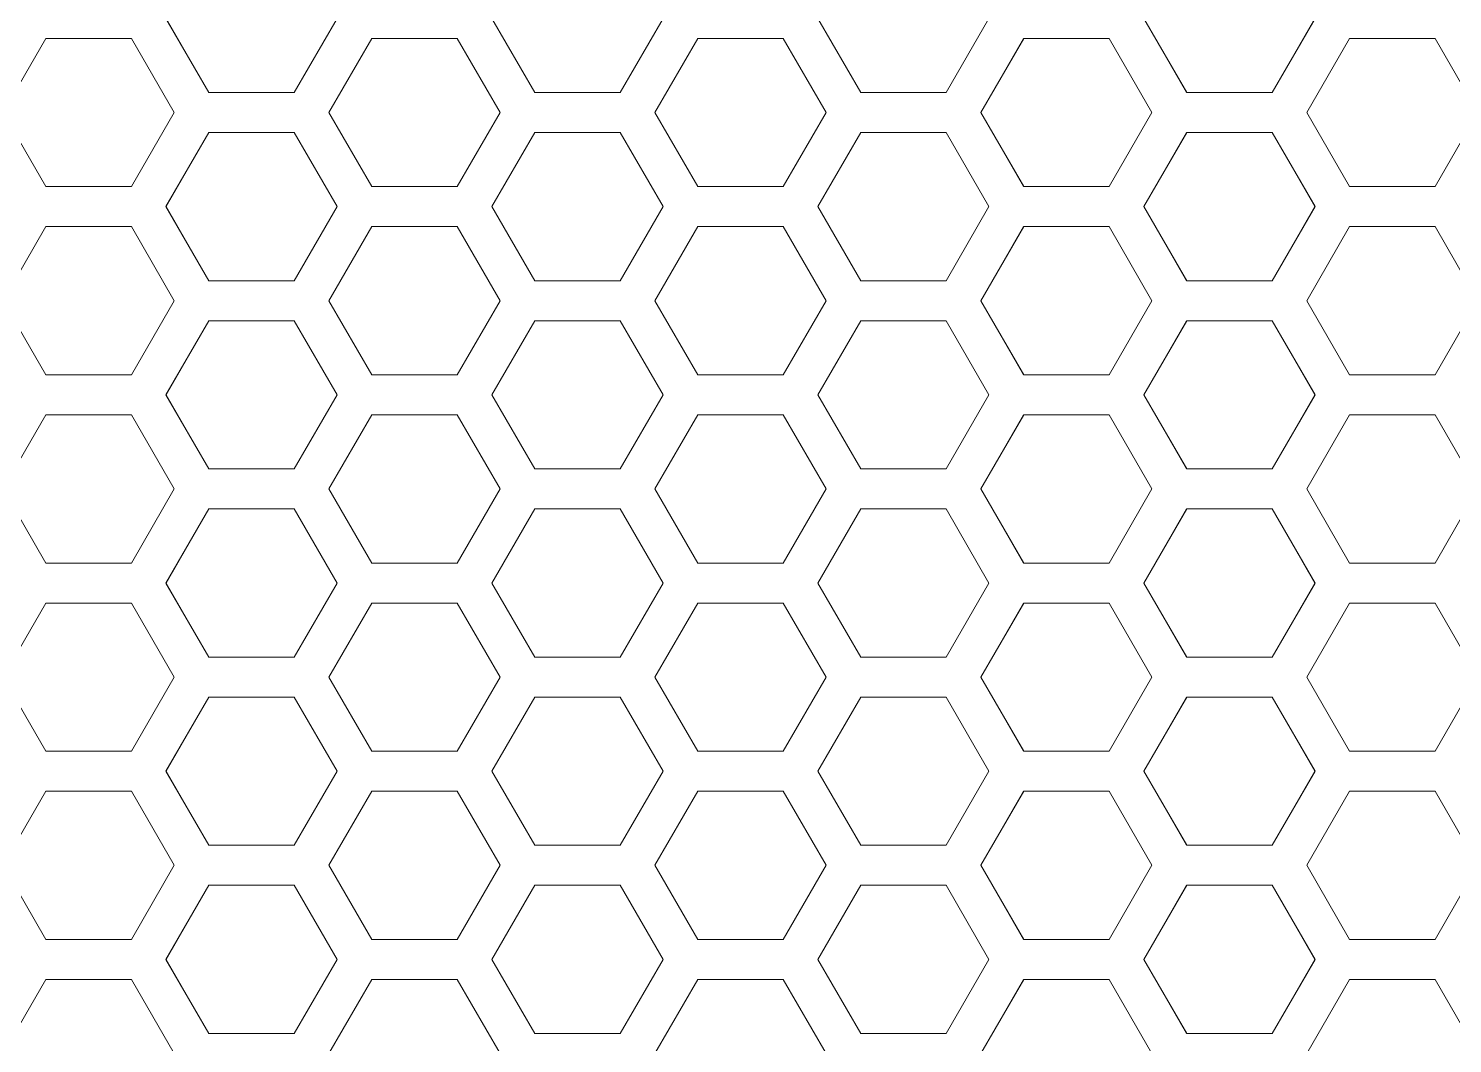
# Model space of a CAD drawing. Header units: millimetres. Extents: x 0 to 140, y -17 to 195.
# Drawn here: x 121.81 to 126.341, y 112.776 to 116.006 of the extents above; entities that cross this region are included whole.
import ezdxf

# ---------------------------------------------------------------- set-up
doc = ezdxf.new("R2010")
doc.units = ezdxf.units.MM
doc.layers.add('4203-42785_1_0', color=7, linetype='Continuous')

# ---------------------------------------------------------------- blocks, each defined once
blk = doc.blocks.new('a')
at = {"layer": '4203-42785_1_0', "color": 0, "linetype": 'ByBlock', "lineweight": 9}
for p, q in [((1506.8194, 435.0354), (1506.9262, 434.8506)), ((1507.1396, 434.8506), (1507.2464, 435.0354)), ((1507.6327, 435.0354), (1507.7395, 434.8506)), ((1507.9529, 434.8506), (1508.0596, 435.0354)), ((1508.446, 435.0354), (1508.5527, 434.8506)), ((1508.7661, 434.8506), (1508.8728, 435.0354)), ((1509.2593, 435.0354), (1509.366, 434.8506)), ((1509.5794, 434.8506), (1509.6862, 435.0354)), ((1511.6991, 435.0354), (1511.8058, 434.8506)), ((1512.0192, 434.8506), (1512.1259, 435.0354)), ((1512.5124, 435.0354), (1512.6191, 434.8506)), ((1512.8325, 434.8506), (1512.9393, 435.0354)), ((1513.3256, 435.0354), (1513.4323, 434.8506)), ((1513.6457, 434.8506), (1513.7524, 435.0354)), ((1514.1389, 435.0354), (1514.2456, 434.8506)), ((1514.459, 434.8506), (1514.5657, 435.0354)), ((1507.3328, 434.9855), (1507.2261, 434.8007)), ((1507.5463, 434.9855), (1507.3328, 434.9855)), ((1507.653, 434.8007), (1507.5463, 434.9855)), ((1508.1461, 434.9855), (1508.0394, 434.8007)), ((1508.3595, 434.9855), (1508.1461, 434.9855)), ((1508.4662, 434.8007), (1508.3595, 434.9855)), ((1508.9594, 434.9855), (1508.8527, 434.8007)), ((1509.1728, 434.9855), (1508.9594, 434.9855)), ((1509.2795, 434.8007), (1509.1728, 434.9855)), ((1509.7726, 434.9855), (1509.6659, 434.8007)), ((1509.9861, 434.9855), (1509.7726, 434.9855)), ((1510.0928, 434.8007), (1509.9861, 434.9855)), ((1511.3992, 434.9855), (1511.2925, 434.8007)), ((1511.6126, 434.9855), (1511.3992, 434.9855)), ((1511.7193, 434.8007), (1511.6126, 434.9855)), ((1512.2124, 434.9855), (1512.1057, 434.8007)), ((1512.4259, 434.9855), (1512.2124, 434.9855)), ((1512.5326, 434.8007), (1512.4259, 434.9855)), ((1513.0257, 434.9855), (1512.919, 434.8007)), ((1513.2391, 434.9855), (1513.0257, 434.9855)), ((1513.3458, 434.8007), (1513.2391, 434.9855)), ((1513.8389, 434.9855), (1513.7322, 434.8007)), ((1514.0523, 434.9855), (1513.8389, 434.9855)), ((1514.1591, 434.8007), (1514.0523, 434.9855)), ((1514.6522, 434.9855), (1514.5455, 434.8007)), ((1514.8656, 434.9855), (1514.6522, 434.9855)), ((1514.9724, 434.8007), (1514.8656, 434.9855)), ((1506.9262, 434.8506), (1507.1396, 434.8506)), ((1507.7395, 434.8506), (1507.9529, 434.8506)), ((1508.5527, 434.8506), (1508.7661, 434.8506)), ((1509.366, 434.8506), (1509.5794, 434.8506)), ((1511.8058, 434.8506), (1512.0192, 434.8506)), ((1512.6191, 434.8506), (1512.8325, 434.8506)), ((1513.4323, 434.8506), (1513.6457, 434.8506)), ((1514.2456, 434.8506), (1514.459, 434.8506)), ((1507.2261, 434.8007), (1507.3328, 434.6158)), ((1507.5463, 434.6158), (1507.653, 434.8007)), ((1508.0394, 434.8007), (1508.1461, 434.6158)), ((1508.3595, 434.6158), (1508.4662, 434.8007)), ((1508.8527, 434.8007), (1508.9594, 434.6158)), ((1509.1728, 434.6158), (1509.2795, 434.8007)), ((1509.6659, 434.8007), (1509.7726, 434.6158)), ((1509.9861, 434.6158), (1510.0928, 434.8007)), ((1511.2925, 434.8007), (1511.3992, 434.6158)), ((1511.6126, 434.6158), (1511.7193, 434.8007)), ((1512.1057, 434.8007), (1512.2124, 434.6158)), ((1512.4259, 434.6158), (1512.5326, 434.8007)), ((1512.919, 434.8007), (1513.0257, 434.6158)), ((1513.2391, 434.6158), (1513.3458, 434.8007)), ((1513.7322, 434.8007), (1513.8389, 434.6158)), ((1514.0523, 434.6158), (1514.1591, 434.8007)), ((1514.5455, 434.8007), (1514.6522, 434.6158)), ((1514.8656, 434.6158), (1514.9724, 434.8007)), ((1506.9262, 434.7508), (1506.8194, 434.5659)), ((1507.1396, 434.7508), (1506.9262, 434.7508)), ((1507.2464, 434.5659), (1507.1396, 434.7508)), ((1507.7395, 434.7508), (1507.6327, 434.5659)), ((1507.9529, 434.7508), (1507.7395, 434.7508)), ((1508.0596, 434.5659), (1507.9529, 434.7508)), ((1508.5527, 434.7508), (1508.446, 434.5659)), ((1508.7661, 434.7508), (1508.5527, 434.7508)), ((1508.8728, 434.5659), (1508.7661, 434.7508)), ((1509.366, 434.7508), (1509.2593, 434.5659)), ((1509.5794, 434.7508), (1509.366, 434.7508)), ((1509.6862, 434.5659), (1509.5794, 434.7508)), ((1511.8058, 434.7508), (1511.6991, 434.5659)), ((1512.0192, 434.7508), (1511.8058, 434.7508)), ((1512.1259, 434.5659), (1512.0192, 434.7508)), ((1512.6191, 434.7508), (1512.5124, 434.5659)), ((1512.8325, 434.7508), (1512.6191, 434.7508)), ((1512.9393, 434.5659), (1512.8325, 434.7508)), ((1513.4323, 434.7508), (1513.3256, 434.5659)), ((1513.6457, 434.7508), (1513.4323, 434.7508)), ((1513.7524, 434.5659), (1513.6457, 434.7508)), ((1514.2456, 434.7508), (1514.1389, 434.5659)), ((1514.459, 434.7508), (1514.2456, 434.7508)), ((1514.5657, 434.5659), (1514.459, 434.7508)), ((1507.3328, 434.6158), (1507.5463, 434.6158)), ((1508.1461, 434.6158), (1508.3595, 434.6158)), ((1508.9594, 434.6158), (1509.1728, 434.6158)), ((1509.7726, 434.6158), (1509.9861, 434.6158)), ((1511.3992, 434.6158), (1511.6126, 434.6158)), ((1512.2124, 434.6158), (1512.4259, 434.6158)), ((1513.0257, 434.6158), (1513.2391, 434.6158)), ((1513.8389, 434.6158), (1514.0523, 434.6158)), ((1514.6522, 434.6158), (1514.8656, 434.6158)), ((1506.8194, 434.5659), (1506.9262, 434.381)), ((1507.1396, 434.381), (1507.2464, 434.5659)), ((1507.6327, 434.5659), (1507.7395, 434.381)), ((1507.9529, 434.381), (1508.0596, 434.5659)), ((1508.446, 434.5659), (1508.5527, 434.381)), ((1508.7661, 434.381), (1508.8728, 434.5659)), ((1509.2593, 434.5659), (1509.366, 434.381)), ((1509.5794, 434.381), (1509.6862, 434.5659)), ((1511.6991, 434.5659), (1511.8058, 434.381)), ((1512.0192, 434.381), (1512.1259, 434.5659)), ((1512.5124, 434.5659), (1512.6191, 434.381)), ((1512.8325, 434.381), (1512.9393, 434.5659)), ((1513.3256, 434.5659), (1513.4323, 434.381)), ((1513.6457, 434.381), (1513.7524, 434.5659)), ((1514.1389, 434.5659), (1514.2456, 434.381)), ((1514.459, 434.381), (1514.5657, 434.5659)), ((1507.3328, 434.516), (1507.2261, 434.3311)), ((1507.5463, 434.516), (1507.3328, 434.516)), ((1507.653, 434.3311), (1507.5463, 434.516)), ((1508.1461, 434.516), (1508.0394, 434.3311)), ((1508.3595, 434.516), (1508.1461, 434.516)), ((1508.4662, 434.3311), (1508.3595, 434.516)), ((1508.9594, 434.516), (1508.8527, 434.3311)), ((1509.1728, 434.516), (1508.9594, 434.516)), ((1509.2795, 434.3311), (1509.1728, 434.516)), ((1509.7726, 434.516), (1509.6659, 434.3311)), ((1509.9861, 434.516), (1509.7726, 434.516)), ((1510.0928, 434.3311), (1509.9861, 434.516)), ((1511.3992, 434.516), (1511.2925, 434.3311)), ((1511.6126, 434.516), (1511.3992, 434.516)), ((1511.7193, 434.3311), (1511.6126, 434.516)), ((1512.2124, 434.516), (1512.1057, 434.3311)), ((1512.4259, 434.516), (1512.2124, 434.516)), ((1512.5326, 434.3311), (1512.4259, 434.516)), ((1513.0257, 434.516), (1512.919, 434.3311)), ((1513.2391, 434.516), (1513.0257, 434.516)), ((1513.3458, 434.3311), (1513.2391, 434.516)), ((1513.8389, 434.516), (1513.7322, 434.3311)), ((1514.0523, 434.516), (1513.8389, 434.516)), ((1514.1591, 434.3311), (1514.0523, 434.516)), ((1514.6522, 434.516), (1514.5455, 434.3311)), ((1514.8656, 434.516), (1514.6522, 434.516)), ((1514.9724, 434.3311), (1514.8656, 434.516)), ((1506.9262, 434.381), (1507.1396, 434.381)), ((1507.7395, 434.381), (1507.9529, 434.381)), ((1508.5527, 434.381), (1508.7661, 434.381)), ((1509.366, 434.381), (1509.5794, 434.381)), ((1511.8058, 434.381), (1512.0192, 434.381)), ((1512.6191, 434.381), (1512.8325, 434.381)), ((1513.4323, 434.381), (1513.6457, 434.381)), ((1514.2456, 434.381), (1514.459, 434.381)), ((1507.2261, 434.3311), (1507.3328, 434.1463)), ((1507.5463, 434.1463), (1507.653, 434.3311)), ((1508.0394, 434.3311), (1508.1461, 434.1463)), ((1508.3595, 434.1463), (1508.4662, 434.3311)), ((1508.8527, 434.3311), (1508.9594, 434.1463)), ((1509.1728, 434.1463), (1509.2795, 434.3311)), ((1509.6659, 434.3311), (1509.7726, 434.1463)), ((1509.9861, 434.1463), (1510.0928, 434.3311)), ((1511.2925, 434.3311), (1511.3992, 434.1463)), ((1511.6126, 434.1463), (1511.7193, 434.3311)), ((1512.1057, 434.3311), (1512.2124, 434.1463)), ((1512.4259, 434.1463), (1512.5326, 434.3311)), ((1512.919, 434.3311), (1513.0257, 434.1463)), ((1513.2391, 434.1463), (1513.3458, 434.3311)), ((1513.7322, 434.3311), (1513.8389, 434.1463)), ((1514.0523, 434.1463), (1514.1591, 434.3311)), ((1514.5455, 434.3311), (1514.6522, 434.1463)), ((1514.8656, 434.1463), (1514.9724, 434.3311)), ((1506.9262, 434.2812), (1506.8194, 434.0963)), ((1507.1396, 434.2812), (1506.9262, 434.2812)), ((1507.2464, 434.0963), (1507.1396, 434.2812)), ((1507.7395, 434.2812), (1507.6327, 434.0963)), ((1507.9529, 434.2812), (1507.7395, 434.2812)), ((1508.0596, 434.0963), (1507.9529, 434.2812)), ((1508.5527, 434.2812), (1508.446, 434.0963)), ((1508.7661, 434.2812), (1508.5527, 434.2812)), ((1508.8728, 434.0963), (1508.7661, 434.2812)), ((1509.366, 434.2812), (1509.2593, 434.0963)), ((1509.5794, 434.2812), (1509.366, 434.2812)), ((1509.6862, 434.0963), (1509.5794, 434.2812)), ((1511.8058, 434.2812), (1511.6991, 434.0963)), ((1512.0192, 434.2812), (1511.8058, 434.2812)), ((1512.1259, 434.0963), (1512.0192, 434.2812)), ((1512.6191, 434.2812), (1512.5124, 434.0963)), ((1512.8325, 434.2812), (1512.6191, 434.2812)), ((1512.9393, 434.0963), (1512.8325, 434.2812)), ((1513.4323, 434.2812), (1513.3256, 434.0963)), ((1513.6457, 434.2812), (1513.4323, 434.2812)), ((1513.7524, 434.0963), (1513.6457, 434.2812)), ((1514.2456, 434.2812), (1514.1389, 434.0963)), ((1514.459, 434.2812), (1514.2456, 434.2812)), ((1514.5657, 434.0963), (1514.459, 434.2812)), ((1507.3328, 434.1463), (1507.5463, 434.1463)), ((1508.1461, 434.1463), (1508.3595, 434.1463)), ((1508.9594, 434.1463), (1509.1728, 434.1463)), ((1509.7726, 434.1463), (1509.9861, 434.1463)), ((1511.3992, 434.1463), (1511.6126, 434.1463)), ((1512.2124, 434.1463), (1512.4259, 434.1463)), ((1513.0257, 434.1463), (1513.2391, 434.1463)), ((1513.8389, 434.1463), (1514.0523, 434.1463)), ((1514.6522, 434.1463), (1514.8656, 434.1463)), ((1506.8194, 434.0963), (1506.9262, 433.9115)), ((1507.1396, 433.9115), (1507.2464, 434.0963)), ((1507.6327, 434.0963), (1507.7395, 433.9115)), ((1507.9529, 433.9115), (1508.0596, 434.0963)), ((1508.446, 434.0963), (1508.5527, 433.9115)), ((1508.7661, 433.9115), (1508.8728, 434.0963)), ((1509.2593, 434.0963), (1509.366, 433.9115)), ((1509.5794, 433.9115), (1509.6862, 434.0963)), ((1511.6991, 434.0963), (1511.8058, 433.9115)), ((1512.0192, 433.9115), (1512.1259, 434.0963)), ((1512.5124, 434.0963), (1512.6191, 433.9115)), ((1512.8325, 433.9115), (1512.9393, 434.0963)), ((1513.3256, 434.0963), (1513.4323, 433.9115)), ((1513.6457, 433.9115), (1513.7524, 434.0963)), ((1514.1389, 434.0963), (1514.2456, 433.9115)), ((1514.459, 433.9115), (1514.5657, 434.0963)), ((1507.3328, 434.0464), (1507.2261, 433.8616)), ((1507.5463, 434.0464), (1507.3328, 434.0464)), ((1507.653, 433.8616), (1507.5463, 434.0464)), ((1508.1461, 434.0464), (1508.0394, 433.8616)), ((1508.3595, 434.0464), (1508.1461, 434.0464)), ((1508.4662, 433.8616), (1508.3595, 434.0464)), ((1508.9594, 434.0464), (1508.8527, 433.8616)), ((1509.1728, 434.0464), (1508.9594, 434.0464)), ((1509.2795, 433.8616), (1509.1728, 434.0464)), ((1509.7726, 434.0464), (1509.6659, 433.8616)), ((1509.9861, 434.0464), (1509.7726, 434.0464)), ((1510.0928, 433.8616), (1509.9861, 434.0464)), ((1511.3992, 434.0464), (1511.2925, 433.8616)), ((1511.6126, 434.0464), (1511.3992, 434.0464)), ((1511.7193, 433.8616), (1511.6126, 434.0464)), ((1512.2124, 434.0464), (1512.1057, 433.8616)), ((1512.4259, 434.0464), (1512.2124, 434.0464)), ((1512.5326, 433.8616), (1512.4259, 434.0464)), ((1513.0257, 434.0464), (1512.919, 433.8616)), ((1513.2391, 434.0464), (1513.0257, 434.0464)), ((1513.3458, 433.8616), (1513.2391, 434.0464)), ((1513.8389, 434.0464), (1513.7322, 433.8616)), ((1514.0523, 434.0464), (1513.8389, 434.0464)), ((1514.1591, 433.8616), (1514.0523, 434.0464)), ((1514.6522, 434.0464), (1514.5455, 433.8616)), ((1514.8656, 434.0464), (1514.6522, 434.0464)), ((1514.9724, 433.8616), (1514.8656, 434.0464)), ((1506.9262, 433.9115), (1507.1396, 433.9115)), ((1507.7395, 433.9115), (1507.9529, 433.9115)), ((1508.5527, 433.9115), (1508.7661, 433.9115)), ((1509.366, 433.9115), (1509.5794, 433.9115)), ((1511.8058, 433.9115), (1512.0192, 433.9115)), ((1512.6191, 433.9115), (1512.8325, 433.9115)), ((1513.4323, 433.9115), (1513.6457, 433.9115)), ((1514.2456, 433.9115), (1514.459, 433.9115)), ((1507.2261, 433.8616), (1507.3328, 433.6767)), ((1507.5463, 433.6767), (1507.653, 433.8616)), ((1508.0394, 433.8616), (1508.1461, 433.6767)), ((1508.3595, 433.6767), (1508.4662, 433.8616)), ((1508.8527, 433.8616), (1508.9594, 433.6767)), ((1509.1728, 433.6767), (1509.2795, 433.8616)), ((1509.6659, 433.8616), (1509.7726, 433.6767)), ((1509.9861, 433.6767), (1510.0928, 433.8616)), ((1511.2925, 433.8616), (1511.3992, 433.6767)), ((1511.6126, 433.6767), (1511.7193, 433.8616)), ((1512.1057, 433.8616), (1512.2124, 433.6767)), ((1512.4259, 433.6767), (1512.5326, 433.8616)), ((1512.919, 433.8616), (1513.0257, 433.6767)), ((1513.2391, 433.6767), (1513.3458, 433.8616)), ((1513.7322, 433.8616), (1513.8389, 433.6767)), ((1514.0523, 433.6767), (1514.1591, 433.8616)), ((1514.5455, 433.8616), (1514.6522, 433.6767)), ((1514.8656, 433.6767), (1514.9724, 433.8616)), ((1506.9262, 433.8117), (1506.8194, 433.6268)), ((1507.1396, 433.8117), (1506.9262, 433.8117)), ((1507.2464, 433.6268), (1507.1396, 433.8117)), ((1507.7395, 433.8117), (1507.6327, 433.6268)), ((1507.9529, 433.8117), (1507.7395, 433.8117)), ((1508.0596, 433.6268), (1507.9529, 433.8117)), ((1508.5527, 433.8117), (1508.446, 433.6268)), ((1508.7661, 433.8117), (1508.5527, 433.8117)), ((1508.8728, 433.6268), (1508.7661, 433.8117)), ((1509.366, 433.8117), (1509.2593, 433.6268)), ((1509.5794, 433.8117), (1509.366, 433.8117)), ((1509.6862, 433.6268), (1509.5794, 433.8117)), ((1511.8058, 433.8117), (1511.6991, 433.6268)), ((1512.0192, 433.8117), (1511.8058, 433.8117)), ((1512.1259, 433.6268), (1512.0192, 433.8117)), ((1512.6191, 433.8117), (1512.5124, 433.6268)), ((1512.8325, 433.8117), (1512.6191, 433.8117)), ((1512.9393, 433.6268), (1512.8325, 433.8117)), ((1513.4323, 433.8117), (1513.3256, 433.6268)), ((1513.6457, 433.8117), (1513.4323, 433.8117)), ((1513.7524, 433.6268), (1513.6457, 433.8117)), ((1514.2456, 433.8117), (1514.1389, 433.6268)), ((1514.459, 433.8117), (1514.2456, 433.8117)), ((1514.5657, 433.6268), (1514.459, 433.8117)), ((1507.3328, 433.6767), (1507.5463, 433.6767)), ((1508.1461, 433.6767), (1508.3595, 433.6767)), ((1508.9594, 433.6767), (1509.1728, 433.6767)), ((1509.7726, 433.6767), (1509.9861, 433.6767)), ((1511.3992, 433.6767), (1511.6126, 433.6767)), ((1512.2124, 433.6767), (1512.4259, 433.6767)), ((1513.0257, 433.6767), (1513.2391, 433.6767)), ((1513.8389, 433.6767), (1514.0523, 433.6767)), ((1514.6522, 433.6767), (1514.8656, 433.6767)), ((1506.8194, 433.6268), (1506.9262, 433.4419)), ((1507.1396, 433.4419), (1507.2464, 433.6268)), ((1507.6327, 433.6268), (1507.7395, 433.4419)), ((1507.9529, 433.4419), (1508.0596, 433.6268)), ((1508.446, 433.6268), (1508.5527, 433.4419)), ((1508.7661, 433.4419), (1508.8728, 433.6268)), ((1509.2593, 433.6268), (1509.366, 433.4419)), ((1509.5794, 433.4419), (1509.6862, 433.6268)), ((1511.6991, 433.6268), (1511.8058, 433.4419)), ((1512.0192, 433.4419), (1512.1259, 433.6268)), ((1512.5124, 433.6268), (1512.6191, 433.4419)), ((1512.8325, 433.4419), (1512.9393, 433.6268)), ((1513.3256, 433.6268), (1513.4323, 433.4419)), ((1513.6457, 433.4419), (1513.7524, 433.6268)), ((1514.1389, 433.6268), (1514.2456, 433.4419)), ((1514.459, 433.4419), (1514.5657, 433.6268)), ((1507.3328, 433.5769), (1507.2261, 433.392)), ((1507.5463, 433.5769), (1507.3328, 433.5769)), ((1507.653, 433.392), (1507.5463, 433.5769)), ((1508.1461, 433.5769), (1508.0394, 433.392)), ((1508.3595, 433.5769), (1508.1461, 433.5769)), ((1508.4662, 433.392), (1508.3595, 433.5769)), ((1508.9594, 433.5769), (1508.8527, 433.392)), ((1509.1728, 433.5769), (1508.9594, 433.5769)), ((1509.2795, 433.392), (1509.1728, 433.5769)), ((1509.7726, 433.5769), (1509.6659, 433.392)), ((1509.9861, 433.5769), (1509.7726, 433.5769)), ((1510.0928, 433.392), (1509.9861, 433.5769)), ((1511.3992, 433.5769), (1511.2925, 433.392)), ((1511.6126, 433.5769), (1511.3992, 433.5769)), ((1511.7193, 433.392), (1511.6126, 433.5769)), ((1512.2124, 433.5769), (1512.1057, 433.392)), ((1512.4259, 433.5769), (1512.2124, 433.5769)), ((1512.5326, 433.392), (1512.4259, 433.5769)), ((1513.0257, 433.5769), (1512.919, 433.392)), ((1513.2391, 433.5769), (1513.0257, 433.5769)), ((1513.3458, 433.392), (1513.2391, 433.5769)), ((1513.8389, 433.5769), (1513.7322, 433.392)), ((1514.0523, 433.5769), (1513.8389, 433.5769)), ((1514.1591, 433.392), (1514.0523, 433.5769)), ((1514.6522, 433.5769), (1514.5455, 433.392)), ((1514.8656, 433.5769), (1514.6522, 433.5769)), ((1514.9724, 433.392), (1514.8656, 433.5769)), ((1506.9262, 433.4419), (1507.1396, 433.4419)), ((1507.7395, 433.4419), (1507.9529, 433.4419)), ((1508.5527, 433.4419), (1508.7661, 433.4419)), ((1509.366, 433.4419), (1509.5794, 433.4419)), ((1511.8058, 433.4419), (1512.0192, 433.4419)), ((1512.6191, 433.4419), (1512.8325, 433.4419)), ((1513.4323, 433.4419), (1513.6457, 433.4419)), ((1514.2456, 433.4419), (1514.459, 433.4419)), ((1507.2261, 433.392), (1507.3328, 433.2072)), ((1507.5463, 433.2072), (1507.653, 433.392)), ((1508.0394, 433.392), (1508.1461, 433.2072)), ((1508.3595, 433.2072), (1508.4662, 433.392)), ((1508.8527, 433.392), (1508.9594, 433.2072)), ((1509.1728, 433.2072), (1509.2795, 433.392)), ((1509.6659, 433.392), (1509.7726, 433.2072)), ((1509.9861, 433.2072), (1510.0928, 433.392)), ((1511.2925, 433.392), (1511.3992, 433.2072)), ((1511.6126, 433.2072), (1511.7193, 433.392)), ((1512.1057, 433.392), (1512.2124, 433.2072)), ((1512.4259, 433.2072), (1512.5326, 433.392)), ((1512.919, 433.392), (1513.0257, 433.2072)), ((1513.2391, 433.2072), (1513.3458, 433.392)), ((1513.7322, 433.392), (1513.8389, 433.2072)), ((1514.0523, 433.2072), (1514.1591, 433.392)), ((1514.5455, 433.392), (1514.6522, 433.2072)), ((1514.8656, 433.2072), (1514.9724, 433.392)), ((1506.9262, 433.3421), (1506.8194, 433.1573)), ((1507.1396, 433.3421), (1506.9262, 433.3421)), ((1507.2464, 433.1573), (1507.1396, 433.3421)), ((1507.7395, 433.3421), (1507.6327, 433.1573)), ((1507.9529, 433.3421), (1507.7395, 433.3421)), ((1508.0596, 433.1573), (1507.9529, 433.3421)), ((1508.5527, 433.3421), (1508.446, 433.1573)), ((1508.7661, 433.3421), (1508.5527, 433.3421)), ((1508.8728, 433.1573), (1508.7661, 433.3421)), ((1509.366, 433.3421), (1509.2593, 433.1573)), ((1509.5794, 433.3421), (1509.366, 433.3421)), ((1509.6862, 433.1573), (1509.5794, 433.3421)), ((1511.8058, 433.3421), (1511.6991, 433.1573)), ((1512.0192, 433.3421), (1511.8058, 433.3421)), ((1512.1259, 433.1573), (1512.0192, 433.3421)), ((1512.6191, 433.3421), (1512.5124, 433.1573)), ((1512.8325, 433.3421), (1512.6191, 433.3421)), ((1512.9393, 433.1573), (1512.8325, 433.3421)), ((1513.4323, 433.3421), (1513.3256, 433.1573)), ((1513.6457, 433.3421), (1513.4323, 433.3421)), ((1513.7524, 433.1573), (1513.6457, 433.3421)), ((1514.2456, 433.3421), (1514.1389, 433.1573)), ((1514.459, 433.3421), (1514.2456, 433.3421)), ((1514.5657, 433.1573), (1514.459, 433.3421)), ((1507.3328, 433.2072), (1507.5463, 433.2072)), ((1508.1461, 433.2072), (1508.3595, 433.2072)), ((1508.9594, 433.2072), (1509.1728, 433.2072)), ((1509.7726, 433.2072), (1509.9861, 433.2072)), ((1511.3992, 433.2072), (1511.6126, 433.2072)), ((1512.2124, 433.2072), (1512.4259, 433.2072)), ((1513.0257, 433.2072), (1513.2391, 433.2072)), ((1513.8389, 433.2072), (1514.0523, 433.2072)), ((1514.6522, 433.2072), (1514.8656, 433.2072)), ((1506.8194, 433.1573), (1506.9262, 432.9724)), ((1507.1396, 432.9724), (1507.2464, 433.1573)), ((1507.6327, 433.1573), (1507.7395, 432.9724)), ((1507.9529, 432.9724), (1508.0596, 433.1573)), ((1508.446, 433.1573), (1508.5527, 432.9724)), ((1508.7661, 432.9724), (1508.8728, 433.1573)), ((1509.2593, 433.1573), (1509.366, 432.9724)), ((1509.5794, 432.9724), (1509.6862, 433.1573)), ((1511.6991, 433.1573), (1511.8058, 432.9724)), ((1512.0192, 432.9724), (1512.1259, 433.1573)), ((1512.5124, 433.1573), (1512.6191, 432.9724)), ((1512.8325, 432.9724), (1512.9393, 433.1573)), ((1513.3256, 433.1573), (1513.4323, 432.9724)), ((1513.6457, 432.9724), (1513.7524, 433.1573)), ((1514.1389, 433.1573), (1514.2456, 432.9724)), ((1514.459, 432.9724), (1514.5657, 433.1573)), ((1507.3328, 433.1073), (1507.2261, 432.9225)), ((1507.5463, 433.1073), (1507.3328, 433.1073)), ((1507.653, 432.9225), (1507.5463, 433.1073)), ((1508.1461, 433.1073), (1508.0394, 432.9225)), ((1508.3595, 433.1073), (1508.1461, 433.1073)), ((1508.4662, 432.9225), (1508.3595, 433.1073)), ((1508.9594, 433.1073), (1508.8527, 432.9225)), ((1509.1728, 433.1073), (1508.9594, 433.1073)), ((1509.2795, 432.9225), (1509.1728, 433.1073)), ((1509.7726, 433.1073), (1509.6659, 432.9225)), ((1509.9861, 433.1073), (1509.7726, 433.1073)), ((1510.0928, 432.9225), (1509.9861, 433.1073)), ((1511.3992, 433.1073), (1511.2925, 432.9225)), ((1511.6126, 433.1073), (1511.3992, 433.1073)), ((1511.7193, 432.9225), (1511.6126, 433.1073)), ((1512.2124, 433.1073), (1512.1057, 432.9225)), ((1512.4259, 433.1073), (1512.2124, 433.1073)), ((1512.5326, 432.9225), (1512.4259, 433.1073)), ((1513.0257, 433.1073), (1512.919, 432.9225)), ((1513.2391, 433.1073), (1513.0257, 433.1073)), ((1513.3458, 432.9225), (1513.2391, 433.1073)), ((1513.8389, 433.1073), (1513.7322, 432.9225)), ((1514.0523, 433.1073), (1513.8389, 433.1073)), ((1514.1591, 432.9225), (1514.0523, 433.1073)), ((1514.6522, 433.1073), (1514.5455, 432.9225)), ((1514.8656, 433.1073), (1514.6522, 433.1073)), ((1514.9724, 432.9225), (1514.8656, 433.1073)), ((1506.9262, 432.9724), (1507.1396, 432.9724)), ((1507.7395, 432.9724), (1507.9529, 432.9724)), ((1508.5527, 432.9724), (1508.7661, 432.9724)), ((1509.366, 432.9724), (1509.5794, 432.9724)), ((1511.8058, 432.9724), (1512.0192, 432.9724)), ((1512.6191, 432.9724), (1512.8325, 432.9724)), ((1513.4323, 432.9724), (1513.6457, 432.9724)), ((1514.2456, 432.9724), (1514.459, 432.9724)), ((1507.2261, 432.9225), (1507.3328, 432.7376)), ((1507.5463, 432.7376), (1507.653, 432.9225)), ((1508.0394, 432.9225), (1508.1461, 432.7376)), ((1508.3595, 432.7376), (1508.4662, 432.9225)), ((1508.8527, 432.9225), (1508.9594, 432.7376)), ((1509.1728, 432.7376), (1509.2795, 432.9225)), ((1509.6659, 432.9225), (1509.7726, 432.7376)), ((1509.9861, 432.7376), (1510.0928, 432.9225)), ((1511.2925, 432.9225), (1511.3992, 432.7376)), ((1511.6126, 432.7376), (1511.7193, 432.9225)), ((1512.1057, 432.9225), (1512.2124, 432.7376)), ((1512.4259, 432.7376), (1512.5326, 432.9225)), ((1512.919, 432.9225), (1513.0257, 432.7376)), ((1513.2391, 432.7376), (1513.3458, 432.9225)), ((1513.7322, 432.9225), (1513.8389, 432.7376)), ((1514.0523, 432.7376), (1514.1591, 432.9225)), ((1514.5455, 432.9225), (1514.6522, 432.7376)), ((1514.8656, 432.7376), (1514.9724, 432.9225)), ((1506.9262, 432.8726), (1506.8194, 432.6877)), ((1507.1396, 432.8726), (1506.9262, 432.8726)), ((1507.2464, 432.6877), (1507.1396, 432.8726)), ((1507.7395, 432.8726), (1507.6327, 432.6877)), ((1507.9529, 432.8726), (1507.7395, 432.8726)), ((1508.0596, 432.6877), (1507.9529, 432.8726)), ((1508.5527, 432.8726), (1508.446, 432.6877)), ((1508.7661, 432.8726), (1508.5527, 432.8726)), ((1508.8728, 432.6877), (1508.7661, 432.8726)), ((1509.366, 432.8726), (1509.2593, 432.6877)), ((1509.5794, 432.8726), (1509.366, 432.8726)), ((1509.6862, 432.6877), (1509.5794, 432.8726)), ((1511.8058, 432.8726), (1511.6991, 432.6877)), ((1512.0192, 432.8726), (1511.8058, 432.8726)), ((1512.1259, 432.6877), (1512.0192, 432.8726)), ((1512.6191, 432.8726), (1512.5124, 432.6877)), ((1512.8325, 432.8726), (1512.6191, 432.8726)), ((1512.9393, 432.6877), (1512.8325, 432.8726)), ((1513.4323, 432.8726), (1513.3256, 432.6877)), ((1513.6457, 432.8726), (1513.4323, 432.8726)), ((1513.7524, 432.6877), (1513.6457, 432.8726)), ((1514.2456, 432.8726), (1514.1389, 432.6877)), ((1514.459, 432.8726), (1514.2456, 432.8726)), ((1514.5657, 432.6877), (1514.459, 432.8726)), ((1507.3328, 432.7376), (1507.5463, 432.7376)), ((1508.1461, 432.7376), (1508.3595, 432.7376)), ((1508.9594, 432.7376), (1509.1728, 432.7376)), ((1509.7726, 432.7376), (1509.9861, 432.7376)), ((1511.3992, 432.7376), (1511.6126, 432.7376)), ((1512.2124, 432.7376), (1512.4259, 432.7376)), ((1513.0257, 432.7376), (1513.2391, 432.7376)), ((1513.8389, 432.7376), (1514.0523, 432.7376)), ((1514.6522, 432.7376), (1514.8656, 432.7376)), ((1506.8194, 432.6877), (1506.9262, 432.5028)), ((1507.1396, 432.5028), (1507.2464, 432.6877)), ((1507.6327, 432.6877), (1507.7395, 432.5028)), ((1507.9529, 432.5028), (1508.0596, 432.6877)), ((1508.446, 432.6877), (1508.5527, 432.5028)), ((1508.7661, 432.5028), (1508.8728, 432.6877)), ((1509.2593, 432.6877), (1509.366, 432.5028)), ((1509.5794, 432.5028), (1509.6862, 432.6877)), ((1511.6991, 432.6877), (1511.8058, 432.5028)), ((1512.0192, 432.5028), (1512.1259, 432.6877)), ((1512.5124, 432.6877), (1512.6191, 432.5028)), ((1512.8325, 432.5028), (1512.9393, 432.6877)), ((1513.3256, 432.6877), (1513.4323, 432.5028)), ((1513.6457, 432.5028), (1513.7524, 432.6877)), ((1514.1389, 432.6877), (1514.2456, 432.5028)), ((1514.459, 432.5028), (1514.5657, 432.6877)), ((1507.3328, 432.6378), (1507.2261, 432.4529)), ((1507.5463, 432.6378), (1507.3328, 432.6378)), ((1507.653, 432.4529), (1507.5463, 432.6378)), ((1508.1461, 432.6378), (1508.0394, 432.4529)), ((1508.3595, 432.6378), (1508.1461, 432.6378)), ((1508.4662, 432.4529), (1508.3595, 432.6378)), ((1508.9594, 432.6378), (1508.8527, 432.4529)), ((1509.1728, 432.6378), (1508.9594, 432.6378)), ((1509.2795, 432.4529), (1509.1728, 432.6378)), ((1509.7726, 432.6378), (1509.6659, 432.4529)), ((1509.9861, 432.6378), (1509.7726, 432.6378)), ((1510.0928, 432.4529), (1509.9861, 432.6378)), ((1511.3992, 432.6378), (1511.2925, 432.4529)), ((1511.6126, 432.6378), (1511.3992, 432.6378)), ((1511.7193, 432.4529), (1511.6126, 432.6378)), ((1512.2124, 432.6378), (1512.1057, 432.4529)), ((1512.4259, 432.6378), (1512.2124, 432.6378)), ((1512.5326, 432.4529), (1512.4259, 432.6378)), ((1513.0257, 432.6378), (1512.919, 432.4529)), ((1513.2391, 432.6378), (1513.0257, 432.6378)), ((1513.3458, 432.4529), (1513.2391, 432.6378)), ((1513.8389, 432.6378), (1513.7322, 432.4529)), ((1514.0523, 432.6378), (1513.8389, 432.6378)), ((1514.1591, 432.4529), (1514.0523, 432.6378)), ((1514.6522, 432.6378), (1514.5455, 432.4529)), ((1514.8656, 432.6378), (1514.6522, 432.6378)), ((1514.9724, 432.4529), (1514.8656, 432.6378)), ((1506.9262, 432.5028), (1507.1396, 432.5028)), ((1507.7395, 432.5028), (1507.9529, 432.5028)), ((1508.5527, 432.5028), (1508.7661, 432.5028)), ((1509.366, 432.5028), (1509.5794, 432.5028)), ((1511.8058, 432.5028), (1512.0192, 432.5028)), ((1512.6191, 432.5028), (1512.8325, 432.5028)), ((1513.4323, 432.5028), (1513.6457, 432.5028)), ((1514.2456, 432.5028), (1514.459, 432.5028))]:
    blk.add_line(p, q, dxfattribs=at)

msp = doc.modelspace()

# ---------------------------------------------------------------- block references
at = {"lineweight": 15, "xscale": 1.275468447124703, "yscale": 1.275468447124703, "zscale": 1.275468447124703}
for p in [(-1805.8773, -438.8363), (-1799.6535, -438.8363)]:
    msp.add_blockref('a', p, dxfattribs=at)

doc.saveas('drawing.dxf')
